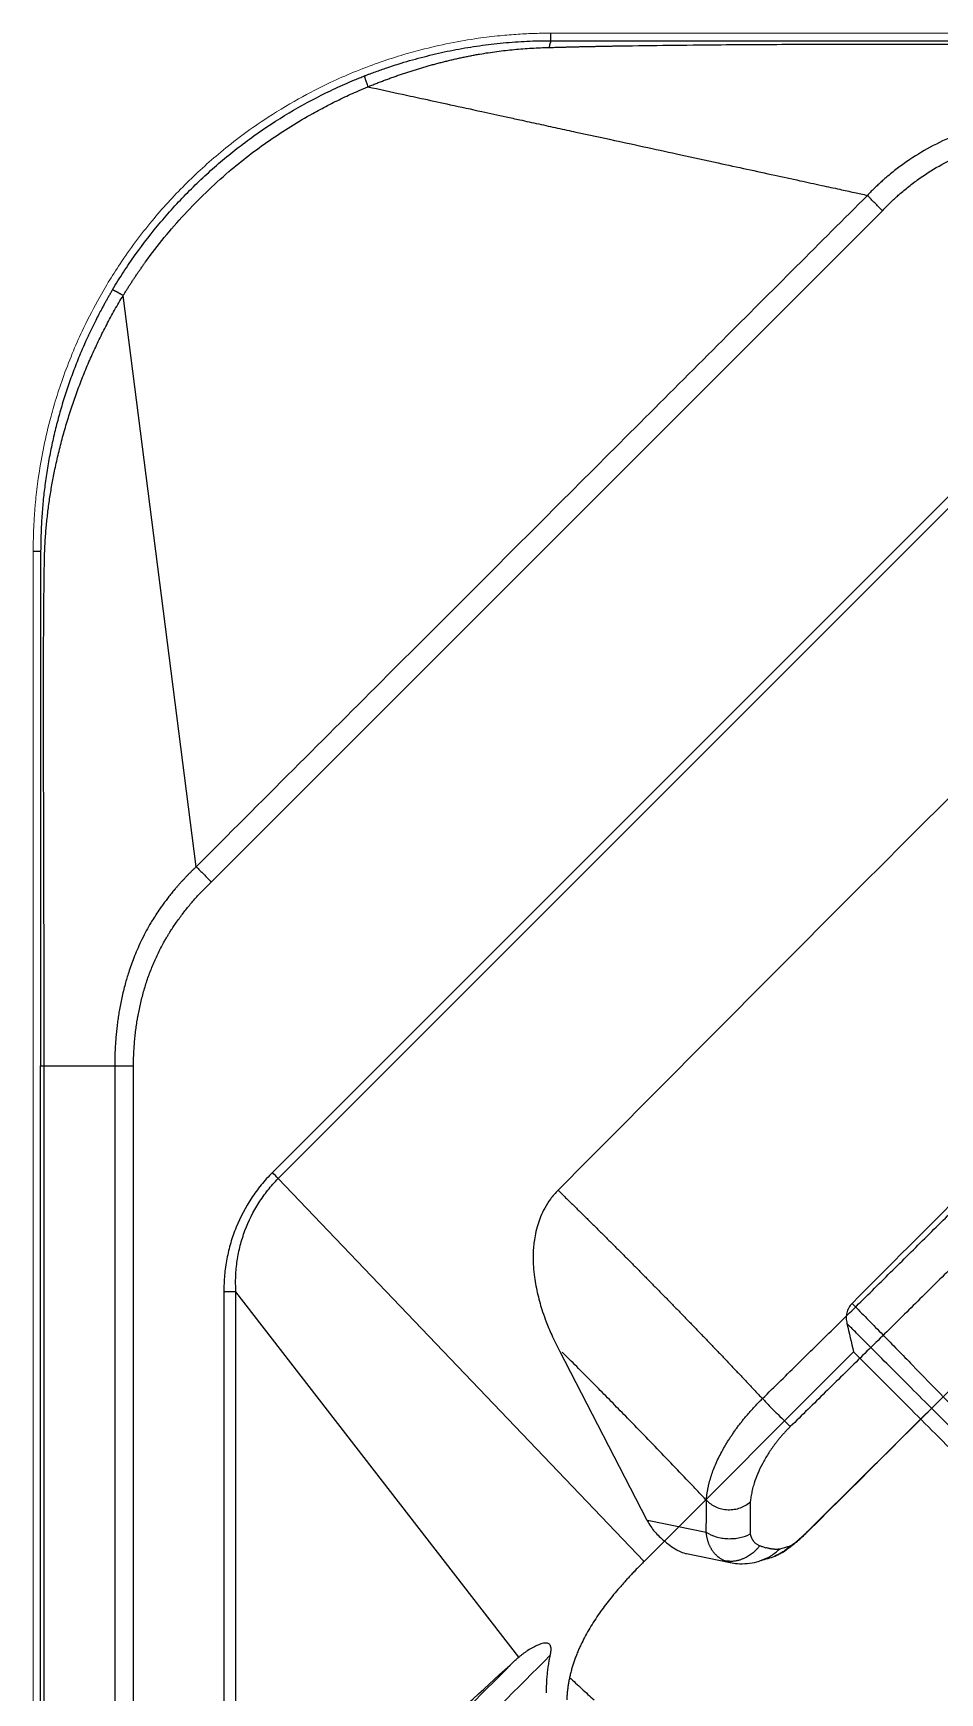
# Model space of a CAD drawing. Header units: inches. Extents: x 0 to 84, y -22 to 124.
# Drawn here: x 0 to 10.3, y 65.73 to 84.58 of the extents above; entities that cross this region are included whole.
import ezdxf

# ---------------------------------------------------------------- set-up
doc = ezdxf.new("R2010")
doc.units = ezdxf.units.IN
doc.header["$MEASUREMENT"] = 0
doc.layers.add('1', color=4, linetype='Continuous')

# ---------------------------------------------------------------- blocks, each defined once
blk = doc.blocks.new('2020 HS PILLOW')
at = {"layer": '1', "color": 2}
for p, q in [((5.803, -0.013), (5.803, -0.011)), ((6.718, -0.447), (6.684, -0.383)), ((6.965, -0.807), (6.685, -0.383)), ((7, -1.374), (6.635, -0.82)), ((6.358, -3.456), (7.012, -1.404))]:
    blk.add_line(p, q, dxfattribs=at)
at = {"layer": '1', "color": 2, "flags": 128}
for points in [[(6.635, -0.82), (6.49, -0.963), (6.377, -1.076)], [(7.013, -0.916), (7.011, -0.909), (7.001, -0.884)]]:
    blk.add_lwpolyline(points, dxfattribs=at)
at = {"layer": '1', "color": 2}
for centre, radius, start, end in [((6.982, -1.398), 0.0302, 349.0452, 54.1848), ((-6.425, -4.729), 11.502, 359.8564, 0.3837)]:
    blk.add_arc(centre, radius, start, end, dxfattribs=at)
for points, knots in [([(5.803, -0.009), (4.052, -0.005), (0.184, 0.005), (-3.685, -0.004), (-5.803, -0.009)], [0, 0, 0, 0, 0.452479, 1, 1, 1, 1]), ([(5.803, -0.013), (5.576, -0.012), (5.121, -0.01), (4.438, -0.007), (3.755, -0.005), (3.072, -0.003), (2.39, -0.002), (1.707, -0.001), (1.024, 0), (0.341, 0), (-0.341, 0), (-1.024, 0), (-1.707, -0.001), (-2.39, -0.002), (-3.072, -0.003), (-3.755, -0.005), (-4.438, -0.007), (-5.121, -0.01), (-5.576, -0.012), (-5.803, -0.013)], [0, 0, 0, 0, 0.058824, 0.117648, 0.176472, 0.235295, 0.294119, 0.352942, 0.411765, 0.470588, 0.529412, 0.588235, 0.647058, 0.705881, 0.764705, 0.823528, 0.882352, 0.941176, 1, 1, 1, 1]), ([(6.189, -0.049), (6.186, -0.048), (6.155, -0.04), (6.082, -0.027), (5.979, -0.016), (5.882, -0.011), (5.83, -0.01), (5.803, -0.009)], [0, 0, 0, 0, 0.030763, 0.316842, 0.644882, 0.816686, 1, 1, 1, 1]), ([(6.067, -0.036), (6.066, -0.036), (6.065, -0.035), (6.062, -0.034), (6.059, -0.033), (6.056, -0.032), (6.052, -0.031), (6.048, -0.03), (6.044, -0.029), (6.039, -0.028), (6.029, -0.026), (6.009, -0.023), (5.977, -0.02), (5.939, -0.017), (5.906, -0.015), (5.879, -0.014), (5.861, -0.013), (5.842, -0.013), (5.823, -0.013), (5.81, -0.013), (5.803, -0.013)], [0, 0, 0, 0, 0.029153, 0.058134, 0.086978, 0.115718, 0.144392, 0.173033, 0.201679, 0.230364, 0.259125, 0.384793, 0.508272, 0.631196, 0.751677, 0.801642, 0.851147, 0.900501, 0.950016, 1, 1, 1, 1]), ([(6.067, -0.036), (6.109, -0.038), (6.182, -0.041), (6.249, -0.068), (6.277, -0.08)], [0, 0, 0, 0, 0.578974, 1, 1, 1, 1]), ([(6.18, -0.096), (6.181, -0.097), (6.183, -0.098), (6.186, -0.1), (6.189, -0.102), (6.193, -0.105), (6.197, -0.108), (6.2, -0.111), (6.204, -0.115), (6.208, -0.119), (6.212, -0.123), (6.217, -0.127), (6.222, -0.133), (6.227, -0.14), (6.234, -0.148), (6.241, -0.157), (6.248, -0.167), (6.255, -0.177), (6.263, -0.188), (6.271, -0.202), (6.277, -0.213), (6.28, -0.218)], [0, 0, 0, 0, 0.041363, 0.082794, 0.124315, 0.165946, 0.207707, 0.24961, 0.291671, 0.333906, 0.376328, 0.418938, 0.461737, 0.523475, 0.583383, 0.655331, 0.712067, 0.773227, 0.841567, 0.917123, 1, 1, 1, 1]), ([(6.415, -0.151), (6.379, -0.135), (6.304, -0.104), (6.222, -0.099), (6.18, -0.096)], [0, 0, 0, 0, 0.484915, 1, 1, 1, 1]), ([(6.282, -0.078), (6.276, -0.076), (6.266, -0.072), (6.248, -0.066), (6.227, -0.059), (6.208, -0.054), (6.198, -0.052)], [0, 0, 0, 0, 0.213766, 0.380662, 0.676501, 1, 1, 1, 1]), ([(6.419, -0.151), (6.396, -0.139), (6.349, -0.113), (6.302, -0.089), (6.278, -0.077)], [0, 0, 0, 0, 0.499988, 1, 1, 1, 1]), ([(6.684, -0.385), (6.669, -0.362), (6.632, -0.309), (6.557, -0.24), (6.483, -0.182), (6.432, -0.16), (6.415, -0.152)], [0, 0, 0, 0, 0.230526, 0.532154, 0.843989, 1, 1, 1, 1]), ([(6.312, -0.282), (6.31, -0.277), (6.305, -0.267), (6.297, -0.252), (6.289, -0.235), (6.283, -0.224), (6.28, -0.218)], [0, 0, 0, 0, 0.223372, 0.464478, 0.723346, 1, 1, 1, 1]), ([(6.295, -0.454), (6.296, -0.451), (6.3, -0.446), (6.304, -0.438), (6.308, -0.43), (6.312, -0.422), (6.315, -0.414), (6.318, -0.406), (6.321, -0.398), (6.323, -0.39), (6.325, -0.382), (6.326, -0.374), (6.327, -0.364), (6.328, -0.351), (6.327, -0.337), (6.326, -0.323), (6.322, -0.309), (6.318, -0.295), (6.314, -0.286), (6.312, -0.282)], [0, 0, 0, 0, 0.047713, 0.095186, 0.142451, 0.189542, 0.236492, 0.283334, 0.330103, 0.376834, 0.423559, 0.470314, 0.517133, 0.600121, 0.681822, 0.762442, 0.842196, 0.921306, 1, 1, 1, 1]), ([(6.312, -0.282), (6.316, -0.281), (6.324, -0.28), (6.335, -0.279), (6.346, -0.278), (6.357, -0.278), (6.367, -0.278), (6.384, -0.278), (6.407, -0.278), (6.446, -0.282), (6.492, -0.29), (6.531, -0.302), (6.557, -0.313), (6.572, -0.32), (6.588, -0.327), (6.603, -0.336), (6.618, -0.345), (6.634, -0.356), (6.649, -0.368), (6.664, -0.381), (6.678, -0.396), (6.692, -0.412), (6.706, -0.429), (6.714, -0.441), (6.718, -0.447)], [0, 0, 0, 0, 0.023632, 0.046369, 0.068221, 0.089195, 0.1093, 0.128542, 0.191011, 0.249492, 0.36685, 0.47887, 0.513551, 0.54976, 0.58751, 0.626815, 0.667692, 0.71016, 0.75424, 0.799965, 0.847379, 0.896515, 0.947387, 1, 1, 1, 1]), ([(6.037, -0.71), (6.08, -0.667), (6.166, -0.581), (6.252, -0.496), (6.295, -0.454)], [0, 0, 0, 0, 0.503161, 1, 1, 1, 1]), ([(6.635, -0.82), (6.626, -0.783), (6.612, -0.744), (6.581, -0.686), (6.569, -0.667), (6.543, -0.63), (6.528, -0.612), (6.496, -0.578), (6.479, -0.562), (6.444, -0.532), (6.426, -0.519), (6.37, -0.483), (6.331, -0.465), (6.295, -0.454)], [0, 0, 0, 0, 0.25, 0.25, 0.375, 0.375, 0.5, 0.5, 0.625, 0.625, 0.75, 0.75, 1, 1, 1, 1]), ([(6.718, -0.447), (6.719, -0.451), (6.722, -0.458), (6.725, -0.469), (6.728, -0.48), (6.731, -0.491), (6.733, -0.502), (6.735, -0.513), (6.737, -0.525), (6.738, -0.536), (6.738, -0.548), (6.739, -0.56), (6.738, -0.572), (6.738, -0.584), (6.737, -0.596), (6.735, -0.608), (6.733, -0.62), (6.731, -0.632), (6.728, -0.645), (6.724, -0.657), (6.72, -0.67), (6.716, -0.682), (6.711, -0.695), (6.706, -0.707), (6.7, -0.72), (6.693, -0.732), (6.687, -0.745), (6.679, -0.757), (6.671, -0.77), (6.663, -0.782), (6.654, -0.795), (6.645, -0.807), (6.638, -0.816), (6.635, -0.82)], [0, 0, 0, 0, 0.029325, 0.058829, 0.088513, 0.118379, 0.148429, 0.178665, 0.209089, 0.239703, 0.270509, 0.301508, 0.332702, 0.364093, 0.395683, 0.427473, 0.459465, 0.49166, 0.52406, 0.556667, 0.589482, 0.622506, 0.655742, 0.689189, 0.722851, 0.756728, 0.790821, 0.825132, 0.859663, 0.894413, 0.929386, 0.964581, 1, 1, 1, 1]), ([(5.111, -0.993), (5.117, -0.993), (5.13, -0.993), (5.149, -0.993), (5.169, -0.993), (5.188, -0.992), (5.207, -0.992), (5.227, -0.991), (5.246, -0.989), (5.265, -0.988), (5.285, -0.987), (5.304, -0.985), (5.323, -0.983), (5.342, -0.981), (5.361, -0.978), (5.418, -0.97), (5.511, -0.953), (5.634, -0.921), (5.75, -0.879), (5.832, -0.842), (5.884, -0.814), (5.912, -0.798), (5.939, -0.781), (5.965, -0.764), (5.99, -0.746), (6.014, -0.728), (6.029, -0.716), (6.037, -0.71)], [0, 0, 0, 0, 0.017344, 0.034677, 0.052006, 0.069339, 0.086682, 0.104043, 0.121428, 0.138844, 0.156298, 0.173796, 0.191346, 0.208954, 0.226626, 0.244369, 0.366423, 0.490446, 0.615395, 0.741843, 0.778648, 0.815411, 0.852172, 0.888971, 0.925849, 0.962846, 1, 1, 1, 1]), ([(6.377, -1.076), (6.377, -1.055), (6.375, -1.034), (6.368, -0.99), (6.362, -0.968), (6.345, -0.925), (6.335, -0.904), (6.31, -0.863), (6.295, -0.844), (6.262, -0.809), (6.244, -0.793), (6.206, -0.765), (6.185, -0.753), (6.143, -0.733), (6.122, -0.726), (6.079, -0.715), (6.057, -0.711), (6.037, -0.71)], [0, 0, 0, 0, 0.125, 0.125, 0.25, 0.25, 0.375, 0.375, 0.5, 0.5, 0.625, 0.625, 0.75, 0.75, 0.875, 0.875, 1, 1, 1, 1]), ([(7.001, -0.884), (6.994, -0.862), (6.985, -0.835), (6.966, -0.811), (6.964, -0.808)], [0, 0, 0, 0, 0.858498, 1, 1, 1, 1]), ([(7.043, -1.109), (7.04, -1.071), (7.032, -0.996), (7.019, -0.943), (7.013, -0.916)], [0, 0, 0, 0, 0.49633, 1, 1, 1, 1]), ([(-5.111, -0.993), (-5.012, -0.992), (-4.816, -0.99), (-4.521, -0.987), (-4.226, -0.985), (-3.929, -0.983), (-3.632, -0.98), (-3.334, -0.978), (-3.035, -0.977), (-2.735, -0.975), (-2.434, -0.973), (-2.133, -0.972), (-1.83, -0.971), (-1.527, -0.97), (-1.223, -0.969), (-0.919, -0.968), (-0.613, -0.968), (-0.307, -0.968), (0.091, -0.968), (0.579, -0.968), (1.155, -0.969), (1.729, -0.97), (2.3, -0.973), (2.867, -0.976), (3.432, -0.979), (3.994, -0.983), (4.553, -0.988), (4.925, -0.991), (5.111, -0.993)], [0, 0, 0, 0, 0.028776, 0.057631, 0.086566, 0.11558, 0.144673, 0.173846, 0.203098, 0.232429, 0.26184, 0.291331, 0.320902, 0.350552, 0.380282, 0.410091, 0.439981, 0.46995, 0.5, 0.556693, 0.613101, 0.669223, 0.725062, 0.780616, 0.835887, 0.890874, 0.945579, 1, 1, 1, 1]), ([(5.11, -1.442), (5.111, -1.401), (5.111, -1.357), (5.112, -1.271), (5.112, -1.228), (5.112, -1.147), (5.112, -1.11), (5.111, -1.044), (5.111, -1.016), (5.111, -0.993)], [0, 0, 0, 0, 0.25, 0.25, 0.5, 0.5, 0.75, 0.75, 1, 1, 1, 1]), ([(6.377, -1.076), (6.373, -1.079), (6.364, -1.087), (6.351, -1.098), (6.338, -1.108), (6.324, -1.119), (6.311, -1.129), (6.297, -1.139), (6.284, -1.148), (6.27, -1.157), (6.257, -1.166), (6.244, -1.175), (6.23, -1.183), (6.217, -1.191), (6.204, -1.199), (6.191, -1.206), (6.178, -1.213), (6.165, -1.22), (6.136, -1.236), (6.088, -1.259), (6.018, -1.289), (5.943, -1.317), (5.877, -1.338), (5.822, -1.354), (5.781, -1.365), (5.738, -1.376), (5.695, -1.385), (5.652, -1.394), (5.608, -1.402), (5.563, -1.41), (5.519, -1.417), (5.473, -1.422), (5.428, -1.428), (5.383, -1.432), (5.337, -1.436), (5.292, -1.438), (5.246, -1.44), (5.201, -1.442), (5.155, -1.442), (5.125, -1.442), (5.11, -1.442)], [0, 0, 0, 0, 0.016918, 0.033551, 0.049895, 0.065946, 0.081698, 0.097147, 0.11229, 0.127123, 0.141642, 0.155843, 0.169723, 0.18328, 0.196511, 0.209412, 0.221981, 0.234217, 0.246116, 0.305779, 0.366313, 0.427658, 0.489743, 0.520676, 0.551541, 0.58233, 0.613033, 0.643639, 0.674138, 0.704522, 0.734779, 0.764902, 0.794881, 0.824706, 0.85437, 0.883864, 0.913181, 0.942313, 0.971255, 1, 1, 1, 1]), ([(6.377, -1.076), (6.375, -1.128), (6.373, -1.226), (6.367, -1.423), (6.361, -1.664), (6.356, -1.958), (6.351, -2.233), (6.349, -2.487), (6.347, -2.722), (6.346, -2.957), (6.345, -3.191), (6.346, -3.348), (6.346, -3.426)], [0, 0, 0, 0, 0.066712, 0.125013, 0.250008, 0.374939, 0.500001, 0.599859, 0.699783, 0.799778, 0.899849, 1, 1, 1, 1]), ([(7.012, -1.404), (7.024, -1.355), (7.05, -1.258), (7.046, -1.159), (7.043, -1.109)], [0, 0, 0, 0, 0.497537, 1, 1, 1, 1]), ([(5.11, -1.442), (5.013, -1.441), (4.818, -1.439), (4.526, -1.437), (4.234, -1.435), (3.942, -1.432), (3.65, -1.43), (3.358, -1.428), (3.066, -1.427), (2.774, -1.425), (2.482, -1.424), (2.19, -1.423), (1.898, -1.421), (1.606, -1.42), (1.314, -1.42), (1.022, -1.419), (0.73, -1.419), (0.438, -1.418), (0.146, -1.418), (-0.146, -1.418), (-0.438, -1.418), (-0.73, -1.419), (-1.022, -1.419), (-1.314, -1.42), (-1.606, -1.42), (-1.898, -1.421), (-2.19, -1.423), (-2.482, -1.424), (-2.774, -1.425), (-3.066, -1.427), (-3.358, -1.428), (-3.65, -1.43), (-3.942, -1.432), (-4.234, -1.435), (-4.526, -1.437), (-4.818, -1.439), (-5.013, -1.441), (-5.11, -1.442)], [0, 0, 0, 0, 0.028576, 0.05715, 0.085725, 0.114298, 0.142871, 0.171443, 0.200015, 0.228587, 0.257158, 0.285728, 0.314298, 0.342868, 0.371438, 0.400008, 0.428577, 0.457146, 0.485715, 0.514285, 0.542854, 0.571423, 0.599992, 0.628562, 0.657132, 0.685702, 0.714272, 0.742842, 0.771413, 0.799985, 0.828557, 0.857129, 0.885702, 0.914275, 0.94285, 0.971424, 1, 1, 1, 1]), ([(5.077, -4.652), (5.077, -4.611), (5.076, -4.529), (5.074, -4.405), (5.074, -4.281), (5.073, -4.158), (5.072, -4.034), (5.072, -3.91), (5.072, -3.787), (5.072, -3.663), (5.072, -3.539), (5.073, -3.416), (5.074, -3.292), (5.075, -3.169), (5.076, -3.045), (5.077, -2.922), (5.079, -2.798), (5.081, -2.675), (5.083, -2.551), (5.085, -2.428), (5.087, -2.305), (5.09, -2.181), (5.093, -2.058), (5.096, -1.935), (5.099, -1.811), (5.103, -1.688), (5.106, -1.565), (5.109, -1.483), (5.11, -1.442)], [0, 0, 0, 0, 0.038705, 0.0773915, 0.1160594, 0.1547086, 0.1933388, 0.2319501, 0.2705422, 0.3091151, 0.3476687, 0.3862027, 0.4247171, 0.4632118, 0.5016866, 0.5401414, 0.5785762, 0.6169907, 0.6553849, 0.6937587, 0.732112, 0.7704445, 0.8087563, 0.8470473, 0.8853172, 0.923566, 0.9617937, 1, 1, 1, 1]), ([(5.077, -4.758), (5.122, -4.756), (5.207, -4.752), (5.326, -4.724), (5.428, -4.688), (5.523, -4.643), (5.607, -4.593), (5.679, -4.541), (5.747, -4.486), (5.817, -4.421), (5.893, -4.34), (5.963, -4.254), (6.026, -4.167), (6.081, -4.081), (6.132, -3.994), (6.182, -3.9), (6.236, -3.784), (6.298, -3.635), (6.337, -3.52), (6.358, -3.456)], [0, 0, 0, 0, 0.066168, 0.126124, 0.180035, 0.227981, 0.282801, 0.327814, 0.363349, 0.416631, 0.473636, 0.534326, 0.58729, 0.640562, 0.693101, 0.744982, 0.808308, 0.893382, 1, 1, 1, 1]), ([(-5.077, -4.758), (-3.411, -4.763), (-0.026, -4.774), (3.358, -4.763), (5.077, -4.758)], [0, 0, 0, 0, 0.492188, 1, 1, 1, 1])]:
    blk.add_open_spline(points, degree=3, knots=knots, dxfattribs=at)
blk.add_open_spline([(6.18, -0.096), (6.142, -0.076), (6.105, -0.056), (6.067, -0.036)], degree=3, dxfattribs=at)
blk = doc.blocks.new('2026 RELAY')
at = {"layer": '1', "color": 3, "linetype": 'Continuous', "lineweight": 25}
for p, q in [((5.882, 83.997), (5.882, 84.082)), ((2.026, 74.442), (9.648, 82.063)), ((12.941, 81.364), (2.718, 71.141)), ((2.785, 71.074), (13.008, 81.297)), ((1.852, 74.615), (1.022, 81.102)), ((0, 78.2), (0.085, 78.2)), ((0.085, 11.728), (0.085, 72.354)), ((0.125, 11.728), (0.125, 72.354)), ((0.926, 72.354), (0.926, 11.728)), ((1.141, 11.728), (1.141, 72.354)), ((2.785, 71.074), (6.941, 66.725)), ((2.166, 69.789), (2.166, 32.415)), ((5.518, 65.639), (2.303, 69.789)), ((2.303, 32.415), (2.303, 69.789)), ((9.32, 69.105), (6.941, 66.725))]:
    blk.add_line(p, q, dxfattribs=at)
at = {"layer": '1', "linetype": 'Continuous', "lineweight": 18}
for p, q in [((5.882, 84.082), (78.2, 84.082)), ((0, 5.882), (0, 78.2))]:
    blk.add_line(p, q, dxfattribs=at)
blk.add_open_spline([(0, 78.2), (0, 78.216), (0, 78.248), (0.001, 78.297), (0.002, 78.347), (0.003, 78.397), (0.005, 78.449), (0.008, 78.501), (0.011, 78.555), (0.014, 78.609), (0.018, 78.664), (0.023, 78.72), (0.034, 78.841), (0.059, 79.051), (0.111, 79.352), (0.177, 79.644), (0.253, 79.915), (0.337, 80.17), (0.439, 80.436), (0.568, 80.73), (0.743, 81.074), (1.001, 81.498), (1.331, 81.942), (1.717, 82.365), (2.14, 82.751), (2.575, 83.075), (2.996, 83.331), (3.339, 83.508), (3.643, 83.642), (3.911, 83.745), (4.167, 83.828), (4.438, 83.904), (4.73, 83.971), (5.031, 84.022), (5.256, 84.05), (5.408, 84.063), (5.509, 84.07), (5.606, 84.076), (5.701, 84.079), (5.792, 84.082), (5.852, 84.082), (5.882, 84.082)], degree=3, knots=[0, 0, 0, 0, 0.005158, 0.010421, 0.015791, 0.021266, 0.026847, 0.032533, 0.038326, 0.044224, 0.050228, 0.056338, 0.062554, 0.089601, 0.124887, 0.161667, 0.186877, 0.216224, 0.249035, 0.279294, 0.320464, 0.374224, 0.440167, 0.5, 0.559832, 0.625775, 0.675957, 0.719703, 0.750965, 0.783776, 0.813123, 0.838333, 0.875114, 0.9104, 0.937447, 0.948761, 0.95972, 0.970323, 0.980571, 0.990463, 1, 1, 1, 1], dxfattribs=at)
at = {"layer": '1', "color": 3, "linetype": 'Continuous', "lineweight": 25}
for points, knots in [([(3.763, 83.596), (3.764, 83.597), (3.766, 83.597), (3.768, 83.598), (3.77, 83.599), (3.774, 83.601), (3.776, 83.602), (3.784, 83.605), (3.79, 83.607), (3.805, 83.613), (3.816, 83.617), (3.848, 83.629), (3.869, 83.637), (3.933, 83.66), (3.975, 83.675), (4.104, 83.718), (4.19, 83.746), (4.364, 83.795), (4.451, 83.818), (4.627, 83.86), (4.715, 83.879), (4.892, 83.913), (4.981, 83.927), (5.16, 83.953), (5.25, 83.963), (5.43, 83.98), (5.52, 83.986), (5.7, 83.995), (5.791, 83.997), (5.882, 83.997)], [0, 0, 0, 0, 0.001953, 0.001953, 0.003906, 0.003906, 0.007812, 0.007812, 0.015625, 0.015625, 0.03125, 0.03125, 0.0625, 0.0625, 0.125, 0.125, 0.25, 0.25, 0.375, 0.375, 0.5, 0.5, 0.625, 0.625, 0.75, 0.75, 0.875, 0.875, 1, 1, 1, 1]), ([(3.802, 83.473), (3.818, 83.48), (3.849, 83.492), (3.897, 83.511), (3.944, 83.53), (3.992, 83.548), (4.04, 83.565), (4.088, 83.583), (4.136, 83.6), (4.184, 83.616), (4.233, 83.633), (4.281, 83.648), (4.33, 83.664), (4.379, 83.679), (4.427, 83.693), (4.476, 83.708), (4.525, 83.721), (4.575, 83.735), (4.624, 83.748), (4.673, 83.76), (4.723, 83.772), (4.772, 83.784), (4.822, 83.795), (4.872, 83.806), (4.922, 83.817), (4.972, 83.826), (5.022, 83.836), (5.088, 83.848), (5.17, 83.861), (5.268, 83.875), (5.367, 83.887), (5.465, 83.897), (5.564, 83.906), (5.664, 83.912), (5.763, 83.917), (5.829, 83.919), (5.863, 83.92)], [0, 0, 0, 0, 0.024108, 0.048211, 0.072308, 0.096399, 0.120482, 0.144559, 0.168629, 0.192691, 0.216745, 0.240792, 0.264833, 0.288867, 0.312897, 0.336924, 0.360949, 0.384974, 0.409001, 0.433028, 0.457055, 0.481078, 0.505098, 0.529114, 0.553125, 0.577135, 0.601143, 0.625151, 0.671971, 0.718791, 0.765609, 0.81243, 0.859269, 0.906141, 0.953053, 1, 1, 1, 1]), ([(5.882, 83.997), (5.882, 83.997), (5.881, 83.996), (5.881, 83.995), (5.881, 83.993), (5.88, 83.991), (5.879, 83.989), (5.878, 83.986), (5.877, 83.983), (5.876, 83.98), (5.875, 83.976), (5.874, 83.972), (5.872, 83.968), (5.871, 83.963), (5.87, 83.958), (5.868, 83.952), (5.867, 83.946), (5.866, 83.94), (5.865, 83.934), (5.863, 83.927), (5.863, 83.922), (5.863, 83.92)], [0, 0, 0, 0, 0.0520922, 0.1043322, 0.1567131, 0.2092252, 0.2618559, 0.3145901, 0.3674106, 0.4202982, 0.4732321, 0.5261904, 0.5791498, 0.6320866, 0.6849766, 0.7377953, 0.7905187, 0.843123, 0.8955855, 0.9478845, 1, 1, 1, 1]), ([(5.863, 83.92), (5.879, 83.92), (5.913, 83.921), (5.963, 83.923), (6.013, 83.924), (6.063, 83.925), (6.112, 83.927), (6.162, 83.928), (6.211, 83.929), (6.26, 83.93), (6.309, 83.931), (6.358, 83.932), (6.408, 83.933), (6.457, 83.934), (6.505, 83.935), (6.554, 83.936), (6.77, 83.939), (7.153, 83.945), (7.672, 83.95), (8.161, 83.954), (8.62, 83.956), (9.077, 83.957), (9.529, 83.957), (9.974, 83.957), (10.413, 83.957), (10.851, 83.957), (11.29, 83.957), (11.582, 83.957), (11.728, 83.957)], [0, 0, 0, 0, 0.008593, 0.017155, 0.025683, 0.034174, 0.042628, 0.051052, 0.059454, 0.067843, 0.076222, 0.084593, 0.092956, 0.101312, 0.10966, 0.118003, 0.12634, 0.220013, 0.313826, 0.392001, 0.470137, 0.548203, 0.626197, 0.701022, 0.775822, 0.850604, 0.925334, 1, 1, 1, 1]), ([(5.882, 83.997), (5.943, 83.997), (6.004, 83.997), (6.127, 83.997), (6.188, 83.997), (6.371, 83.997), (6.493, 83.997), (6.859, 83.997), (7.103, 83.997), (7.59, 83.997), (7.833, 83.997), (8.197, 83.997), (8.319, 83.997), (8.562, 83.997), (8.684, 83.997), (9.048, 83.997), (9.292, 83.997), (9.779, 83.997), (10.022, 83.997), (10.509, 83.997), (10.753, 83.997), (11.24, 83.997), (11.484, 83.997), (11.728, 83.997)], [0, 0, 0, 0, 0.03125, 0.03125, 0.0625, 0.0625, 0.125, 0.125, 0.25, 0.25, 0.375, 0.375, 0.4375, 0.4375, 0.5, 0.5, 0.625, 0.625, 0.75, 0.75, 0.875, 0.875, 1, 1, 1, 1]), ([(0.901, 81.168), (0.921, 81.202), (0.942, 81.235), (0.984, 81.302), (1.005, 81.336), (1.07, 81.435), (1.114, 81.5), (1.252, 81.694), (1.349, 81.819), (1.555, 82.063), (1.664, 82.182), (1.89, 82.408), (2.007, 82.516), (2.251, 82.724), (2.378, 82.822), (2.637, 83.008), (2.77, 83.095), (3.043, 83.258), (3.182, 83.333), (3.396, 83.438), (3.468, 83.472), (3.578, 83.52), (3.633, 83.544), (3.689, 83.567), (3.726, 83.582), (3.744, 83.589), (3.763, 83.596)], [0, 0, 0, 0, 0.03125, 0.03125, 0.0625, 0.0625, 0.125, 0.125, 0.25, 0.25, 0.375, 0.375, 0.5, 0.5, 0.625, 0.625, 0.75, 0.75, 0.875, 0.875, 0.9375, 0.9375, 0.96875, 0.984375, 0.984375, 1, 1, 1, 1]), ([(3.763, 83.596), (3.763, 83.595), (3.763, 83.591), (3.766, 83.579), (3.769, 83.57), (3.776, 83.549), (3.78, 83.535), (3.79, 83.506), (3.796, 83.49), (3.802, 83.473)], [0, 0, 0, 0, 0.25, 0.25, 0.5, 0.5, 0.75, 0.75, 1, 1, 1, 1]), ([(1.022, 81.102), (1.029, 81.113), (1.042, 81.135), (1.062, 81.167), (1.083, 81.2), (1.104, 81.232), (1.125, 81.264), (1.146, 81.296), (1.167, 81.328), (1.189, 81.36), (1.211, 81.391), (1.233, 81.423), (1.255, 81.454), (1.338, 81.569), (1.487, 81.763), (1.716, 82.026), (1.961, 82.277), (2.278, 82.564), (2.678, 82.872), (3.062, 83.11), (3.345, 83.262), (3.518, 83.348), (3.647, 83.407), (3.73, 83.443), (3.766, 83.458), (3.79, 83.468), (3.802, 83.473)], [0, 0, 0, 0, 0.010305, 0.020636, 0.030975, 0.041308, 0.051636, 0.061962, 0.072292, 0.082626, 0.092965, 0.103308, 0.113656, 0.124008, 0.217403, 0.311468, 0.405778, 0.499972, 0.656879, 0.812627, 0.864539, 0.916523, 0.968652, 0.97909, 0.989572, 1, 1, 1, 1]), ([(3.802, 83.473), (3.933, 83.445), (4.145, 83.399), (4.457, 83.331), (4.758, 83.266), (5.069, 83.198), (5.333, 83.141), (5.548, 83.094), (5.743, 83.051), (5.956, 83.005), (6.243, 82.943), (6.585, 82.869), (6.982, 82.783), (7.374, 82.697), (7.749, 82.616), (8.105, 82.539), (8.415, 82.471), (8.698, 82.41), (8.944, 82.356), (9.151, 82.312), (9.324, 82.274), (9.429, 82.251), (9.478, 82.24)], [0, 0, 0, 0, 0.06922, 0.111887, 0.164923, 0.228355, 0.276533, 0.304133, 0.342005, 0.379912, 0.416534, 0.49358, 0.560686, 0.626192, 0.701097, 0.758805, 0.814262, 0.864895, 0.908474, 0.944462, 0.973851, 1, 1, 1, 1]), ([(11.728, 83.156), (11.715, 83.156), (11.691, 83.156), (11.654, 83.155), (11.618, 83.154), (11.582, 83.153), (11.546, 83.152), (11.511, 83.15), (11.476, 83.147), (11.441, 83.145), (11.407, 83.142), (11.373, 83.139), (11.34, 83.135), (11.306, 83.132), (11.273, 83.127), (11.241, 83.123), (11.209, 83.119), (11.177, 83.114), (11.145, 83.109), (11.072, 83.096), (10.959, 83.073), (10.807, 83.035), (10.659, 82.99), (10.463, 82.919), (10.226, 82.811), (10, 82.678), (9.831, 82.558), (9.735, 82.481), (9.667, 82.423), (9.627, 82.387), (9.588, 82.35), (9.55, 82.314), (9.513, 82.277), (9.49, 82.253), (9.478, 82.24)], [0, 0, 0, 0, 0.014794, 0.029456, 0.043987, 0.058388, 0.07266, 0.086804, 0.100821, 0.114712, 0.128476, 0.142116, 0.155631, 0.169023, 0.182291, 0.195438, 0.208462, 0.221365, 0.234147, 0.246809, 0.310474, 0.373144, 0.434893, 0.49582, 0.623359, 0.746874, 0.809997, 0.872777, 0.894929, 0.916684, 0.938055, 0.959056, 0.979699, 1, 1, 1, 1]), ([(9.648, 82.063), (9.654, 82.07), (9.666, 82.083), (9.685, 82.103), (9.704, 82.123), (9.724, 82.143), (9.744, 82.163), (9.764, 82.182), (9.785, 82.202), (9.807, 82.222), (9.829, 82.241), (9.88, 82.286), (9.961, 82.354), (10.116, 82.468), (10.322, 82.596), (10.542, 82.702), (10.725, 82.772), (10.863, 82.818), (11.004, 82.856), (11.12, 82.882), (11.211, 82.898), (11.275, 82.909), (11.339, 82.918), (11.403, 82.925), (11.467, 82.931), (11.532, 82.936), (11.597, 82.939), (11.662, 82.941), (11.706, 82.941), (11.727, 82.941)], [0, 0, 0, 0, 0.01165, 0.023423, 0.03532, 0.047344, 0.059495, 0.071777, 0.084189, 0.096735, 0.109415, 0.122231, 0.184509, 0.246044, 0.370561, 0.497432, 0.56019, 0.622887, 0.685687, 0.748756, 0.776591, 0.804416, 0.832244, 0.860089, 0.887962, 0.915877, 0.943847, 0.971883, 1, 1, 1, 1]), ([(9.479, 82.24), (9.209, 81.971), (8.659, 81.421), (7.817, 80.58), (6.938, 79.7), (6.012, 78.775), (5.037, 77.8), (4.012, 76.775), (2.945, 75.708), (2.22, 74.983), (1.852, 74.615)], [0, 0, 0, 0, 0.106144, 0.216187, 0.331131, 0.452128, 0.580157, 0.714838, 0.855168, 1, 1, 1, 1]), ([(9.648, 82.063), (9.619, 82.093), (9.59, 82.124), (9.533, 82.183), (9.505, 82.213), (9.478, 82.24)], [0, 0, 0, 0, 0.5, 0.5, 1, 1, 1, 1]), ([(0.901, 81.168), (0.894, 81.156), (0.881, 81.133), (0.861, 81.099), (0.841, 81.064), (0.822, 81.029), (0.8, 80.991), (0.776, 80.946), (0.745, 80.887), (0.702, 80.804), (0.651, 80.7), (0.596, 80.581), (0.535, 80.443), (0.471, 80.283), (0.404, 80.101), (0.344, 79.917), (0.29, 79.732), (0.242, 79.546), (0.201, 79.358), (0.165, 79.166), (0.141, 79.007), (0.125, 78.881), (0.115, 78.788), (0.106, 78.694), (0.099, 78.598), (0.093, 78.501), (0.089, 78.402), (0.086, 78.302), (0.086, 78.234), (0.085, 78.2)], [0, 0, 0, 0, 0.012803, 0.025607, 0.038414, 0.051222, 0.064023, 0.080286, 0.101471, 0.127558, 0.170907, 0.212886, 0.253491, 0.316216, 0.378638, 0.440802, 0.502795, 0.564073, 0.625846, 0.688212, 0.751265, 0.780838, 0.810827, 0.84124, 0.872087, 0.903376, 0.935115, 0.967319, 1, 1, 1, 1]), ([(0.125, 72.354), (0.125, 72.415), (0.125, 72.537), (0.125, 72.719), (0.125, 72.902), (0.125, 73.085), (0.124, 73.268), (0.124, 73.451), (0.124, 73.634), (0.123, 73.816), (0.123, 73.999), (0.122, 74.182), (0.122, 74.364), (0.121, 74.546), (0.121, 74.728), (0.12, 74.91), (0.12, 75.091), (0.12, 75.272), (0.119, 75.453), (0.119, 75.634), (0.118, 75.99), (0.117, 76.518), (0.118, 77.044), (0.12, 77.392), (0.121, 77.565), (0.123, 77.736), (0.125, 77.873), (0.126, 77.975), (0.127, 78.043), (0.128, 78.11), (0.13, 78.177), (0.133, 78.244), (0.138, 78.343), (0.148, 78.472), (0.165, 78.632), (0.186, 78.792), (0.212, 78.951), (0.238, 79.086), (0.262, 79.199), (0.283, 79.29), (0.305, 79.38), (0.328, 79.47), (0.353, 79.56), (0.379, 79.649), (0.406, 79.738), (0.435, 79.826), (0.465, 79.914), (0.496, 80.001), (0.528, 80.089), (0.562, 80.175), (0.597, 80.262), (0.633, 80.348), (0.671, 80.433), (0.71, 80.518), (0.75, 80.603), (0.792, 80.687), (0.835, 80.771), (0.879, 80.855), (0.925, 80.938), (0.973, 81.02), (1.006, 81.075), (1.022, 81.102)], [0, 0, 0, 0, 0.020472, 0.04096, 0.061461, 0.081972, 0.10249, 0.123009, 0.143523, 0.164029, 0.184526, 0.20501, 0.225477, 0.245923, 0.266343, 0.286732, 0.307089, 0.32741, 0.347693, 0.367934, 0.388126, 0.467509, 0.545862, 0.565263, 0.584585, 0.603821, 0.622969, 0.630614, 0.638222, 0.645775, 0.653301, 0.660834, 0.668371, 0.686455, 0.704527, 0.722587, 0.740628, 0.758647, 0.769084, 0.779514, 0.78994, 0.800361, 0.81078, 0.821196, 0.831612, 0.842028, 0.852448, 0.862873, 0.873305, 0.883746, 0.894198, 0.904664, 0.915147, 0.925651, 0.936178, 0.946732, 0.957315, 0.96793, 0.978581, 0.98927, 1, 1, 1, 1]), ([(1.022, 81.102), (1.019, 81.104), (1.014, 81.107), (1.007, 81.111), (1, 81.115), (0.994, 81.118), (0.988, 81.122), (0.982, 81.125), (0.976, 81.128), (0.971, 81.131), (0.966, 81.134), (0.962, 81.136), (0.958, 81.139), (0.954, 81.141), (0.95, 81.143), (0.946, 81.145), (0.943, 81.147), (0.94, 81.148), (0.937, 81.15), (0.933, 81.152), (0.928, 81.155), (0.923, 81.157), (0.918, 81.16), (0.913, 81.162), (0.909, 81.164), (0.905, 81.166), (0.903, 81.167), (0.902, 81.167), (0.901, 81.168)], [0, 0, 0, 0, 0.038003, 0.074815, 0.110472, 0.145005, 0.17844, 0.210799, 0.242096, 0.272346, 0.301561, 0.329757, 0.356953, 0.383166, 0.408412, 0.432706, 0.456064, 0.478498, 0.500017, 0.537752, 0.579863, 0.626377, 0.677323, 0.732746, 0.79272, 0.857298, 0.926445, 1, 1, 1, 1]), ([(0.085, 78.2), (0.085, 78.195), (0.085, 78.183), (0.085, 78.166), (0.085, 78.148), (0.085, 78.131), (0.085, 78.112), (0.085, 78.094), (0.085, 78.075), (0.085, 78.056), (0.085, 78.036), (0.085, 78.017), (0.085, 77.997), (0.085, 77.976), (0.085, 77.956), (0.085, 77.935), (0.085, 77.913), (0.085, 77.892), (0.085, 77.87), (0.085, 77.848), (0.085, 77.825), (0.085, 77.803), (0.085, 77.779), (0.085, 77.756), (0.085, 77.732), (0.085, 77.708), (0.085, 77.684), (0.085, 77.659), (0.085, 77.634), (0.085, 77.609), (0.085, 77.584), (0.085, 77.558), (0.085, 77.532), (0.085, 77.505), (0.085, 77.478), (0.085, 77.451), (0.085, 77.424), (0.085, 77.314), (0.085, 77.123), (0.085, 76.85), (0.085, 76.605), (0.085, 76.306), (0.085, 75.889), (0.085, 75.284), (0.085, 74.659), (0.085, 74.165), (0.085, 73.78), (0.085, 73.431), (0.085, 73.042), (0.085, 72.687), (0.085, 72.461), (0.085, 72.354)], [0, 0, 0, 0, 0.002904, 0.00586, 0.008868, 0.011929, 0.015043, 0.018208, 0.021427, 0.024698, 0.028021, 0.031397, 0.034825, 0.038305, 0.041838, 0.045423, 0.049061, 0.052751, 0.056493, 0.060288, 0.064135, 0.068034, 0.071987, 0.075991, 0.080048, 0.084157, 0.088319, 0.092533, 0.0968, 0.101119, 0.105491, 0.109915, 0.114391, 0.11892, 0.123501, 0.128134, 0.13282, 0.137558, 0.184312, 0.231064, 0.277794, 0.30988, 0.384399, 0.491972, 0.620431, 0.704912, 0.745444, 0.817766, 0.884298, 0.945041, 1, 1, 1, 1]), ([(9.303, 69.656), (10.156, 70.511), (11.009, 71.365), (12.29, 72.645), (12.717, 73.072), (13.572, 73.925), (13.999, 74.352), (14.426, 74.778)], [0, 0, 0, 0, 0.5, 0.5, 0.75, 0.75, 1, 1, 1, 1]), ([(1.852, 74.615), (1.844, 74.607), (1.827, 74.591), (1.802, 74.567), (1.778, 74.543), (1.755, 74.519), (1.732, 74.495), (1.71, 74.472), (1.688, 74.448), (1.667, 74.425), (1.646, 74.402), (1.626, 74.378), (1.607, 74.355), (1.588, 74.333), (1.57, 74.31), (1.552, 74.288), (1.534, 74.266), (1.518, 74.244), (1.501, 74.222), (1.485, 74.201), (1.47, 74.179), (1.455, 74.158), (1.43, 74.122), (1.395, 74.071), (1.356, 74.01), (1.315, 73.942), (1.271, 73.862), (1.209, 73.738), (1.144, 73.589), (1.087, 73.427), (1.042, 73.276), (1.006, 73.129), (0.982, 73.003), (0.966, 72.907), (0.957, 72.839), (0.949, 72.77), (0.942, 72.701), (0.936, 72.631), (0.932, 72.562), (0.928, 72.493), (0.926, 72.423), (0.926, 72.377), (0.926, 72.354)], [0, 0, 0, 0, 0.01386, 0.027529, 0.041005, 0.05429, 0.067383, 0.080285, 0.092994, 0.105512, 0.117839, 0.129974, 0.141918, 0.15367, 0.16523, 0.1766, 0.187777, 0.198763, 0.209558, 0.220161, 0.230572, 0.240792, 0.25082, 0.283409, 0.314302, 0.337604, 0.377852, 0.422626, 0.502983, 0.571678, 0.627408, 0.691466, 0.752128, 0.779562, 0.807073, 0.83464, 0.862241, 0.889855, 0.917459, 0.945033, 0.972553, 1, 1, 1, 1]), ([(1.852, 74.615), (1.88, 74.588), (1.908, 74.559), (1.967, 74.501), (1.996, 74.471), (2.026, 74.442)], [0, 0, 0, 0, 0.5, 0.5, 1, 1, 1, 1]), ([(1.141, 72.354), (1.141, 72.367), (1.141, 72.392), (1.141, 72.429), (1.142, 72.467), (1.144, 72.504), (1.146, 72.541), (1.148, 72.578), (1.151, 72.615), (1.154, 72.652), (1.158, 72.689), (1.162, 72.725), (1.166, 72.762), (1.171, 72.798), (1.176, 72.835), (1.182, 72.871), (1.188, 72.907), (1.202, 72.98), (1.225, 73.089), (1.264, 73.232), (1.309, 73.371), (1.362, 73.507), (1.422, 73.639), (1.474, 73.739), (1.512, 73.805), (1.533, 73.84), (1.554, 73.875), (1.581, 73.915), (1.612, 73.962), (1.648, 74.013), (1.685, 74.064), (1.724, 74.115), (1.764, 74.164), (1.805, 74.213), (1.847, 74.261), (1.89, 74.307), (1.934, 74.353), (1.979, 74.398), (2.01, 74.427), (2.026, 74.442)], [0, 0, 0, 0, 0.016094, 0.032146, 0.048156, 0.064127, 0.080062, 0.095962, 0.111829, 0.127665, 0.143474, 0.159256, 0.175015, 0.190752, 0.206469, 0.22217, 0.237855, 0.253527, 0.317681, 0.38095, 0.443508, 0.505533, 0.567907, 0.630389, 0.649211, 0.66622, 0.682393, 0.701767, 0.728254, 0.754719, 0.782082, 0.809388, 0.836648, 0.863876, 0.891085, 0.918289, 0.945501, 0.972733, 1, 1, 1, 1]), ([(0.125, 72.354), (0.224, 72.354), (0.341, 72.354), (0.61, 72.354), (0.761, 72.354), (0.926, 72.354)], [0, 0, 0, 0, 0.5, 0.5, 1, 1, 1, 1]), ([(0.926, 72.354), (0.936, 72.354), (0.949, 72.354), (0.979, 72.354), (0.996, 72.354), (1.035, 72.354), (1.056, 72.354), (1.098, 72.354), (1.12, 72.354), (1.141, 72.354)], [0, 0, 0, 0, 0.25, 0.25, 0.5, 0.5, 0.75, 0.75, 1, 1, 1, 1]), ([(2.718, 71.141), (2.673, 71.097), (2.631, 71.05), (2.551, 70.952), (2.514, 70.902), (2.411, 70.746), (2.353, 70.636), (2.282, 70.462), (2.262, 70.403), (2.226, 70.283), (2.212, 70.222), (2.189, 70.1), (2.18, 70.038), (2.169, 69.914), (2.166, 69.852), (2.166, 69.789)], [0, 0, 0, 0, 0.125, 0.125, 0.25, 0.25, 0.5, 0.5, 0.625, 0.625, 0.75, 0.75, 0.875, 0.875, 1, 1, 1, 1]), ([(2.303, 69.789), (2.3, 69.848), (2.299, 69.907), (2.304, 70.024), (2.31, 70.083), (2.327, 70.199), (2.338, 70.256), (2.36, 70.342), (2.368, 70.37), (2.386, 70.427), (2.396, 70.455), (2.447, 70.593), (2.5, 70.698), (2.595, 70.846), (2.629, 70.894), (2.703, 70.987), (2.743, 71.032), (2.785, 71.074)], [0, 0, 0, 0, 0.125, 0.125, 0.25, 0.25, 0.375, 0.375, 0.4375, 0.4375, 0.5, 0.5, 0.75, 0.75, 0.875, 0.875, 1, 1, 1, 1]), ([(2.303, 69.789), (2.283, 69.789), (2.261, 69.789), (2.215, 69.789), (2.191, 69.789), (2.166, 69.789)], [0, 0, 0, 0, 0.5, 0.5, 1, 1, 1, 1]), ([(9.303, 69.656), (9.288, 69.641), (9.275, 69.625), (9.26, 69.597), (9.256, 69.587), (9.249, 69.568), (9.246, 69.558), (9.241, 69.538), (9.24, 69.528), (9.238, 69.507), (9.237, 69.497), (9.238, 69.467), (9.241, 69.447), (9.245, 69.428)], [0, 0, 0, 0, 0.25, 0.25, 0.375, 0.375, 0.5, 0.5, 0.625, 0.625, 0.75, 0.75, 1, 1, 1, 1]), ([(9.335, 69.624), (9.386, 69.572), (9.438, 69.519), (9.544, 69.411), (9.598, 69.356), (9.762, 69.188), (9.874, 69.073), (10.221, 68.717), (10.464, 68.467), (10.717, 68.205)], [0, 0, 0, 0, 0.125, 0.125, 0.25, 0.25, 0.5, 0.5, 1, 1, 1, 1]), ([(11.287, 67.396), (11.095, 67.586), (10.907, 67.771), (10.541, 68.133), (10.364, 68.308), (10.022, 68.649), (9.857, 68.814), (9.62, 69.051), (9.543, 69.129), (9.429, 69.243), (9.391, 69.281), (9.318, 69.355), (9.281, 69.391), (9.245, 69.428)], [0, 0, 0, 0, 0.25, 0.25, 0.5, 0.5, 0.75, 0.75, 0.875, 0.875, 0.9375, 0.9375, 1, 1, 1, 1]), ([(9.32, 69.105), (9.32, 69.105), (9.343, 69.082), (9.388, 69.037), (9.481, 68.944), (9.601, 68.825), (9.747, 68.678), (9.948, 68.477), (10.209, 68.216), (10.645, 67.78), (10.992, 67.433), (11.231, 67.194)], [-0.0000002, -0.0000002, -0.0000002, -0.0000002, 0, 0.015625, 0.03125, 0.0625, 0.09375, 0.125, 0.1875, 0.25, 0.374152, 0.374152, 0.374152, 0.374152]), ([(6.941, 66.725), (6.928, 66.712), (6.901, 66.685), (6.862, 66.646), (6.825, 66.607), (6.789, 66.569), (6.755, 66.532), (6.722, 66.496), (6.69, 66.46), (6.625, 66.386), (6.533, 66.274), (6.435, 66.142), (6.363, 66.033), (6.311, 65.948), (6.264, 65.863), (6.228, 65.791), (6.201, 65.732), (6.181, 65.686), (6.163, 65.639), (6.146, 65.593), (6.131, 65.547), (6.117, 65.501), (6.105, 65.454), (6.098, 65.423), (6.094, 65.408)], [0, 0, 0, 0, 0.036002, 0.070968, 0.104895, 0.137782, 0.169628, 0.200434, 0.230201, 0.258931, 0.386365, 0.505383, 0.569936, 0.632622, 0.693526, 0.75274, 0.784855, 0.816581, 0.84794, 0.878953, 0.909644, 0.940035, 0.970147, 1, 1, 1, 1]), ([(5.875, 65.66), (5.876, 65.664), (5.878, 65.672), (5.88, 65.684), (5.882, 65.695), (5.883, 65.706), (5.884, 65.721), (5.884, 65.741), (5.88, 65.762), (5.872, 65.78), (5.858, 65.792), (5.841, 65.798), (5.82, 65.799), (5.795, 65.796), (5.766, 65.788), (5.727, 65.773), (5.677, 65.749), (5.631, 65.721), (5.594, 65.696), (5.568, 65.678), (5.543, 65.659), (5.526, 65.645), (5.518, 65.639)], [0, 0, 0, 0, 0.022288, 0.043405, 0.063374, 0.082222, 0.099981, 0.145963, 0.18463, 0.218327, 0.250501, 0.285225, 0.326044, 0.374914, 0.432981, 0.500933, 0.616883, 0.750605, 0.811765, 0.873684, 0.936412, 1, 1, 1, 1]), ([(2.405, 61.461), (2.405, 61.522), (2.407, 61.582), (2.415, 61.702), (2.42, 61.761), (2.442, 61.939), (2.462, 62.055), (2.504, 62.228), (2.519, 62.285), (2.545, 62.37), (2.554, 62.398), (2.573, 62.454), (2.583, 62.482), (2.634, 62.621), (2.68, 62.728), (2.785, 62.934), (2.842, 63.033), (2.936, 63.175), (2.968, 63.222), (3.036, 63.312), (3.07, 63.356), (3.141, 63.441), (3.178, 63.482), (3.252, 63.562), (3.29, 63.601), (3.368, 63.676), (3.408, 63.712), (3.488, 63.784), (3.528, 63.821), (3.647, 63.93), (3.727, 64.003), (3.886, 64.148), (3.965, 64.221), (4.204, 64.439), (4.363, 64.585), (4.84, 65.021), (5.159, 65.312), (5.477, 65.603)], [0, 0, 0, 0, 0.03125, 0.03125, 0.0625, 0.0625, 0.125, 0.125, 0.15625, 0.15625, 0.171875, 0.171875, 0.1875, 0.1875, 0.25, 0.25, 0.3125, 0.3125, 0.34375, 0.34375, 0.375, 0.375, 0.40625, 0.40625, 0.4375, 0.4375, 0.46875, 0.46875, 0.5, 0.5, 0.5625, 0.5625, 0.625, 0.625, 0.75, 0.75, 1, 1, 1, 1]), ([(2.571, 61.461), (2.571, 61.65), (2.61, 62.041), (2.777, 62.6), (3.005, 63.032), (3.205, 63.304), (3.33, 63.451), (3.413, 63.539), (3.478, 63.605), (3.541, 63.667), (3.651, 63.777), (3.87, 63.997), (4.184, 64.31), (4.561, 64.687), (4.992, 65.118), (5.297, 65.423), (5.477, 65.603)], [0, 0, 0, 0, 0.125, 0.25, 0.375, 0.4375, 0.46875, 0.5, 0.515625, 0.53125, 0.5625, 0.625, 0.75, 0.875, 1, 1.179185, 1.179185, 1.179185, 1.179185]), ([(3.613, 63.398), (3.636, 63.421), (3.66, 63.445), (3.707, 63.492), (3.731, 63.515), (3.802, 63.586), (3.849, 63.633), (3.99, 63.775), (4.084, 63.869), (4.367, 64.152), (4.556, 64.34), (5.121, 64.906), (5.498, 65.283), (5.875, 65.66)], [0, 0, 0, 0, 0.03125, 0.03125, 0.0625, 0.0625, 0.125, 0.125, 0.25, 0.25, 0.5, 0.5, 1, 1, 1, 1]), ([(5.831, 65.233), (5.832, 65.244), (5.832, 65.266), (5.832, 65.298), (5.834, 65.33), (5.835, 65.362), (5.837, 65.393), (5.84, 65.424), (5.843, 65.455), (5.846, 65.485), (5.85, 65.515), (5.854, 65.545), (5.859, 65.574), (5.864, 65.603), (5.869, 65.631), (5.873, 65.65), (5.875, 65.66)], [0, 0, 0, 0, 0.0762, 0.151615, 0.226256, 0.300134, 0.373264, 0.445657, 0.517327, 0.588287, 0.658552, 0.728137, 0.797058, 0.86533, 0.932972, 1, 1, 1, 1]), ([(6.094, 65.408), (6.093, 65.4), (6.089, 65.385), (6.085, 65.362), (6.081, 65.339), (6.077, 65.315), (6.074, 65.292), (6.071, 65.269), (6.068, 65.246), (6.066, 65.223), (6.064, 65.199), (6.063, 65.176), (6.062, 65.161), (6.062, 65.153)], [0, 0, 0, 0, 0.09179, 0.183345, 0.274685, 0.365829, 0.456796, 0.547607, 0.63828, 0.728837, 0.819296, 0.909678, 1, 1, 1, 1]), ([(6.094, 65.408), (6.14, 65.365), (6.186, 65.323), (6.279, 65.237), (6.325, 65.194), (6.372, 65.152)], [0, 0, 0, 0, 0.5, 0.5, 1, 1, 1, 1])]:
    blk.add_open_spline(points, degree=3, knots=knots, dxfattribs=at)
for points in [[(0.085, 72.354), (0.089, 72.354), (0.103, 72.354), (0.125, 72.354)], [(2.785, 71.074), (2.764, 71.095), (2.741, 71.118), (2.718, 71.141)], [(9.303, 69.656), (9.313, 69.646), (9.324, 69.635), (9.335, 69.624)], [(9.245, 69.428), (9.27, 69.32), (9.295, 69.212), (9.32, 69.105)], [(5.477, 65.603), (5.49, 65.615), (5.504, 65.627), (5.518, 65.639)]]:
    blk.add_open_spline(points, degree=3, dxfattribs=at)
at = {"layer": '1', "color": 3, "rotation": 224.9999999999999}
blk.add_blockref('2020 HS PILLOW', (12.918, 71.168), dxfattribs=at)

msp = doc.modelspace()

# ---------------------------------------------------------------- block references
msp.add_blockref('2026 RELAY', (0, 0.5))

doc.saveas('drawing.dxf')
